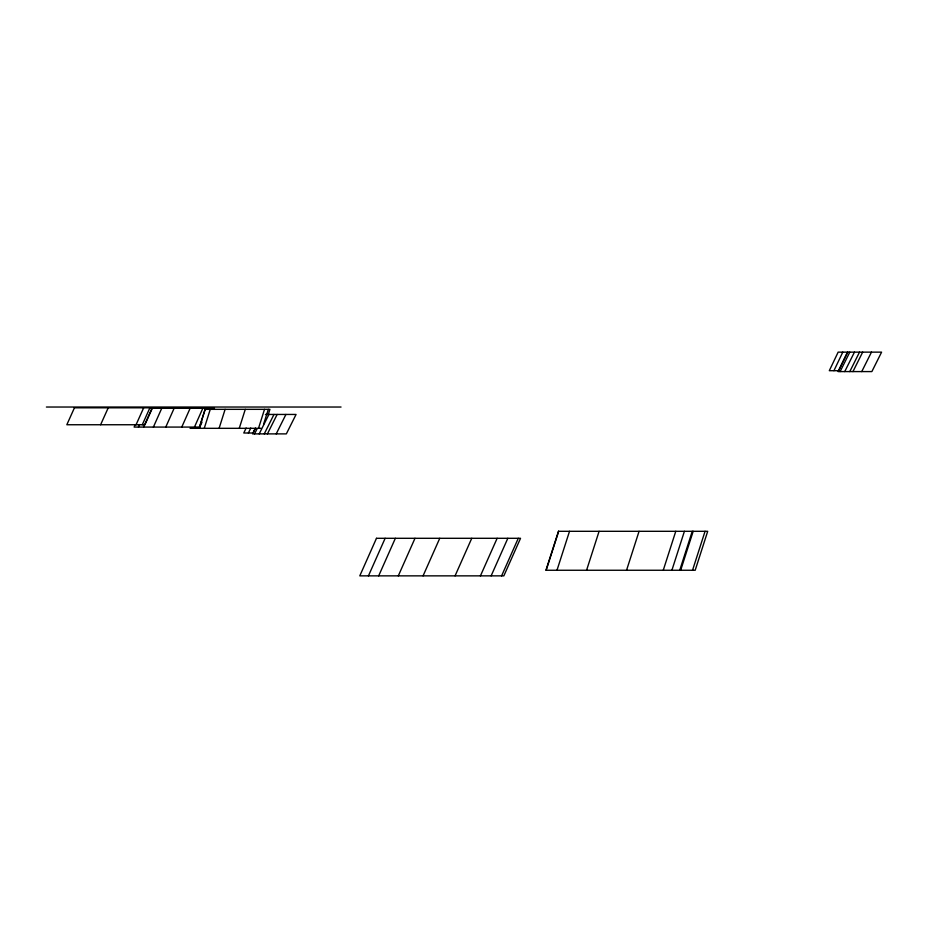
<?xml version="1.0" encoding="UTF-8"?>
<svg xmlns="http://www.w3.org/2000/svg" width="928" height="928" viewBox="0 0 928 928"><rect width="100%" height="100%" fill="white"/><g stroke="black" fill="none" stroke-linecap="round" stroke-linejoin="round"><path stroke-width="1.39" d="M205.169 409.341L199.149 428.318L205.088 409.341L269.932 409.341L268.215 414.77M204.253 428.318L210.262 409.341M219.101 428.318L225.11 409.341M239.262 428.318L245.282 409.341M258.506 428.318L264.515 409.341M263.587 424.258L268.308 409.341M546.174 570.256L558.702 531.303M556.986 570.256L569.514 531.303M586.577 570.256L599.094 531.303M626.551 570.256L639.067 531.303M663.253 570.256L675.77 531.303M671.895 570.256L684.412 531.303M679.737 570.256L692.253 531.303M680.665 570.256L693.181 531.303M692.532 570.256L705.06 531.303M135.244 424.572L134.131 427.077L200.181 427.077M138.458 427.077L139.571 424.572M143.585 427.077L151.925 408.297M153.387 427.077L161.739 408.297M165.776 427.077L174.116 408.297M181.772 427.077L190.124 408.297M194.462 427.077L202.814 408.297M200.367 425.824L202.026 422.078M368.439 575.859L385.132 538.298M378.682 575.859L395.374 538.298M398.298 575.859L414.99 538.298M423.064 575.859L439.756 538.298M455.056 575.859L471.76 538.298M480.437 575.859L497.141 538.298M491.132 575.859L507.825 538.298M501.596 575.859L518.288 538.298M100.607 424.746L108.228 407.81M136.056 424.746L143.678 407.81M142.286 424.746L149.907 407.81M246.14 428.052L243.774 433.005L253.089 433.005L255.455 428.052M248.402 433.005L250.757 428.052M833.936 370.701L842.775 352.141M838.622 370.701L847.461 352.141M255.13 428.701L252.544 433.886L286.346 433.886L296.067 414.445L265.431 414.445M254.55 433.886L257.137 428.701M259.202 433.886L268.923 414.445M264.26 433.886L273.98 414.445M267.415 433.886L277.136 414.445M276.208 433.886L285.928 414.445M847.798 352.141L838.065 371.583L871.879 371.583L881.6 352.141L838.146 352.141L829.307 370.701L839.562 370.701M840.084 371.583L849.804 352.141M844.735 371.583L854.456 352.141M849.793 371.583L859.514 352.141M852.948 371.583L862.669 352.141M861.741 371.583L871.462 352.141M46.4 407.032L341.04 407.032M151.194 408.297L214.507 408.297M190.078 428.318L261.023 428.318M558.459 531.303L545.942 570.256L695.188 570.256L707.704 531.303L558.459 531.303M376.478 538.298L359.786 575.859L503.846 575.859L520.538 538.298L376.478 538.298M74.437 407.81L66.828 424.746L144.919 424.746L152.54 407.81L74.437 407.81"/></g></svg>
